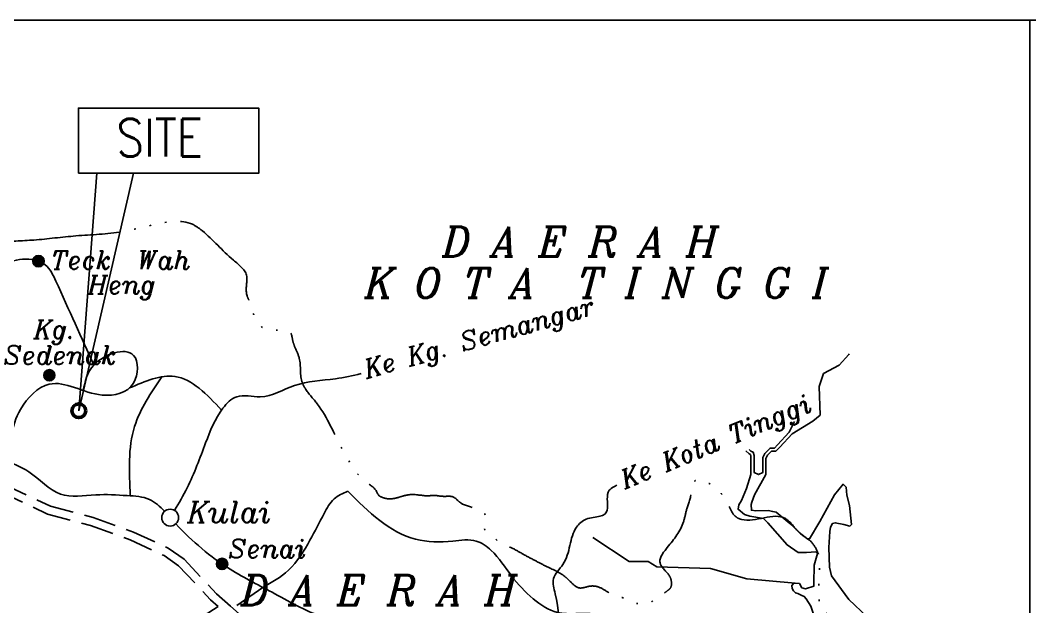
# Model space of a CAD drawing. Header units: metres. Extents: x -16650 to -16226, y -32196 to -31906.
# Drawn here: x -16380.2 to -16315.8, y -31943.9 to -31906.4 of the extents above; entities that cross this region are included whole.
import ezdxf

# ---------------------------------------------------------------- set-up
doc = ezdxf.new("R2010")
doc.units = ezdxf.units.M
doc.header["$LTSCALE"] = 6
doc.header["$MEASUREMENT"] = 0
for name, pattern in [('ACAD_ISO06W100', [36, 24, -3, 0, -3, 0, -3, 0, -3]), ('DASHDOT', [1, 0.5, -0.25, 0, -0.25]), ('HIDDEN', [0.375, 0.25, -0.125])]:
    doc.linetypes.add(name, pattern=pattern)
for name, color, linetype in [('EDIT', 1, 'Continuous'), ('Frame', 7, 'Continuous'), ('JLN', 1, 'HIDDEN'), ('PELAN KUNCI', 7, 'Continuous'), ('SEM', 5, 'DASHDOT')]:
    doc.layers.add(name, color=color, linetype=linetype)
doc.styles.get("Standard").update_dxf_attribs({"font": 'simplex.shx', "width": 0.8})
doc.styles.add('style6', font='italic.shx')

msp = doc.modelspace()

# ---------------------------------------------------------------- hatches: boundary and pattern name
at = {"layer": 'EDIT', "linetype": 'ByBlock'}
h = msp.add_hatch(color=7, dxfattribs=at)
edge = h.paths.add_edge_path()
edge.add_arc((-16379.031, -31921.786), 0.36, 0, 360)
h = msp.add_hatch(color=7, dxfattribs=at)
edge = h.paths.add_edge_path()
edge.add_arc((-16378.344, -31929.078), 0.36, 0, 360)
h = msp.add_hatch(color=7, dxfattribs=at)
edge = h.paths.add_edge_path()
edge.add_arc((-16367.322, -31941.123), 0.36, 0, 360)

# ---------------------------------------------------------------- linework, layer by layer
at = {"color": 10, "lineweight": -3}
for p, q in [((-16376.457, -31931.335), (-16372.977, -31916.174)), ((-16375.297, -31916.174), (-16376.457, -31931.335))]:
    msp.add_line(p, q, dxfattribs=at)
msp.add_lwpolyline([(-16376.481, -31916.174), (-16364.976, -31916.174), (-16364.976, -31912.012), (-16376.481, -31912.012)], close=True, dxfattribs=at)
at = {"color": 10, "lineweight": 50}
msp.add_circle((-16376.457, -31931.335), 0.441, dxfattribs=at)
at = {"layer": 'EDIT', "color": 7, "linetype": 'ByBlock'}
for centre, radius in [((-16379.031, -31921.786), 0.36), ((-16378.338, -31929.072), 0.36), ((-16370.628, -31938.159), 0.54), ((-16367.317, -31941.116), 0.36)]:
    msp.add_circle(centre, radius, dxfattribs=at)
at = {"layer": 'Frame'}
msp.add_line((-16650.097, -31906.403), (-16225.77, -31906.403), dxfattribs=at)
at = {"layer": 'Frame', "linetype": 'Continuous'}
msp.add_lwpolyline([(-16405.77, -31906.403), (-16315.77, -31906.403), (-16315.77, -31996.403), (-16405.77, -31996.403)], close=True, dxfattribs=at)
at = {"layer": 'Frame'}
msp.add_lwpolyline([(-16405.77, -31906.403), (-16315.77, -31906.403), (-16315.77, -31996.403), (-16405.77, -31996.403)], close=True, dxfattribs=at)
at = {"layer": 'JLN', "color": 7, "linetype": 'ByBlock'}
msp.add_line((-16364.712, -31942.613), (-16366.382, -31943.773), dxfattribs=at)
for points in [[(-16390.542, -31928.096), (-16388.982, -31926.136), (-16386.886, -31924.569), (-16385.189, -31924.057), (-16383.04, -31924.155), (-16381.908, -31923.276), (-16381.382, -31922.256), (-16378.601, -31922.022), (-16377.918, -31923.066), (-16375.509, -31928.425)], [(-16380.931, -31934.622), (-16380.185, -31931.253), (-16378.341, -31929.641), (-16374.962, -31930.332), (-16372.964, -31929.565), (-16372.964, -31927.8), (-16375.509, -31928.425), (-16376.171, -31930.045)], [(-16371.162, -31929.169), (-16372.893, -31932.333), (-16373.17, -31936.764)], [(-16373.225, -31929.88), (-16370.324, -31929.147), (-16367.347, -31931.289)], [(-16364.712, -31942.613), (-16363.077, -31941.516), (-16361.705, -31939.598), (-16360.8, -31937.89), (-16360.169, -31936.966), (-16359.292, -31936.473)], [(-16359.292, -31936.473), (-16354.968, -31939.533), (-16352.583, -31939.652), (-16351.093, -31939.652), (-16350.139, -31940.248), (-16348.842, -31941.881), (-16347.455, -31943.346), (-16345.92, -31944.209), (-16343.533, -31944.323), (-16341.196, -31945.082), (-16339.609, -31945.206), (-16337.798, -31945.559), (-16335.157, -31944.501)]]:
    msp.add_spline(points, degree=3, dxfattribs=at)
for points, knots in [([(-16394.522, -31925.783), (-16394.456, -31925.831), (-16394.033, -31926.095), (-16392.97, -31926.202), (-16391.276, -31927.386), (-16389.011, -31929.545), (-16386.026, -31931.677), (-16383.104, -31934.268), (-16379.831, -31934.625), (-16377.841, -31937.045), (-16375.418, -31936.616), (-16373.584, -31936.745), (-16371.935, -31936.828), (-16371.277, -31937.445), (-16370.989, -31937.757)], [7.804075, 7.804075, 7.804075, 7.804075, 8.086624, 9.522806, 11.157657, 14.86833, 19.96036, 23.436971, 27.594975, 30.329952, 32.83747, 35.072088, 36.674879, 38.046691, 38.046691, 38.046691, 38.046691]), ([(-16370.349, -31937.696), (-16370.066, -31937.223), (-16369.273, -31935.853), (-16368.437, -31933.574), (-16367.652, -31931.507), (-16366.342, -31930.164), (-16364.553, -31930.714), (-16362.636, -31929.457), (-16360.387, -31929.401), (-16358.982, -31929.097), (-16358.443, -31928.965)], [0.599262, 0.599262, 0.599262, 0.599262, 2.436036, 5.874787, 8.627146, 9.89639, 11.571971, 14.116856, 17.071632, 18.929175, 18.929175, 18.929175, 18.929175]), ([(-16351.037, -31952.447), (-16350.271, -31951.776), (-16348.753, -31950.446), (-16347.399, -31948.005), (-16345.668, -31945.774), (-16345.843, -31943.65), (-16346.366, -31941.969), (-16345.396, -31941.136), (-16345.123, -31939.955), (-16344.875, -31938.84), (-16344.07, -31938.136), (-16343.127, -31938.135), (-16342.566, -31937.742), (-16342.84, -31936.784), (-16342.585, -31936.334), (-16342.116, -31936.08)], [0, 0, 0, 0, 3.359264, 6.659082, 9.319599, 12.389448, 13.488751, 14.699945, 16.136966, 17.508933, 18.404116, 19.454259, 20.482022, 21.831874, 22.20201, 22.20201, 22.20201, 22.20201]), ([(-16370.264, -31938.557), (-16369.205, -31939.689), (-16367.267, -31941.352), (-16363.754, -31943.063), (-16361.511, -31944.418), (-16358.988, -31944.997), (-16359.271, -31947.331), (-16360.809, -31949.505), (-16361.664, -31951.635), (-16362.173, -31952.903)], [39.206931, 39.206931, 39.206931, 39.206931, 44.243437, 47.846625, 51.95983, 53.51708, 55.27148, 58.317953, 62.799757, 62.799757, 62.799757, 62.799757])]:
    msp.add_open_spline(points, degree=3, knots=knots, dxfattribs=at)
at = {"layer": 'PELAN KUNCI', "color": 7, "linetype": 'HIDDEN'}
for points in [[(-16382.113, -31935.549), (-16381.171, -31936.059), (-16378.262, -31937.425), (-16375.545, -31938.156), (-16372.968, -31939.083), (-16370.75, -31940.106), (-16369.735, -31940.817), (-16367.666, -31943.021), (-16366.78, -31943.811)], [(-16382.37, -31936.024), (-16381.415, -31936.541), (-16378.449, -31937.934), (-16375.707, -31938.672), (-16373.173, -31939.583), (-16371.02, -31940.576), (-16370.09, -31941.227), (-16368.044, -31943.408), (-16367.558, -31943.841)], [(-16367.558, -31943.841), (-16369.32, -31944.963), (-16370.379, -31945.921), (-16371.565, -31946.999), (-16371.856, -31947.987), (-16372.115, -31949.074), (-16372.166, -31950.155), (-16372.218, -31952.355), (-16371.679, -31953.922), (-16371.679, -31954.186), (-16371.579, -31956.228), (-16371.386, -31957.434), (-16371.386, -31958.172)], [(-16366.78, -31943.811), (-16366.036, -31944.474), (-16362.586, -31946.319), (-16360.747, -31947.568), (-16359.425, -31948.246), (-16356.039, -31949.292), (-16354.241, -31949.869), (-16351.258, -31951.822)]]:
    msp.add_lwpolyline(points, dxfattribs=at)
at = {"layer": 'PELAN KUNCI', "color": 7, "linetype": 'ACAD_ISO06W100', "ltscale": 0.05}
for points in [[(-16397.462, -31931.907), (-16395.719, -31929.725), (-16390.454, -31923.114), (-16389.299, -31921.634), (-16388.949, -31921.326), (-16388.413, -31921.449), (-16387.96, -31921.881), (-16387.59, -31922.19), (-16386.992, -31922.19), (-16386.086, -31922.046), (-16384.521, -31921.326), (-16383.656, -31920.935), (-16382.935, -31920.729), (-16381.617, -31920.564), (-16379.327, -31920.436), (-16376.639, -31920.173), (-16373.687, -31919.909), (-16371.578, -31919.435), (-16369.206, -31919.435), (-16368.573, -31919.857), (-16366.589, -31921.721), (-16365.736, -31922.77), (-16365.736, -31923.098), (-16365.704, -31924.048), (-16365.54, -31924.408), (-16365.408, -31924.998), (-16365.08, -31925.523), (-16365.015, -31925.719), (-16364.326, -31926.178), (-16363.67, -31926.178), (-16363.342, -31926.178), (-16362.981, -31926.309), (-16362.817, -31926.801), (-16362.685, -31927.227), (-16362.39, -31927.981), (-16362.193, -31929.554), (-16361.964, -31929.98), (-16361.242, -31930.898), (-16359.642, -31933.806), (-16359.054, -31934.812), (-16358.215, -31935.819), (-16357.459, -31936.49), (-16357.375, -31936.658), (-16356.881, -31936.931), (-16356.308, -31936.931), (-16355.849, -31936.802), (-16355.29, -31936.687), (-16354.057, -31936.759), (-16353.899, -31936.745), (-16353.139, -31936.802), (-16352.595, -31936.831), (-16352.179, -31937.146), (-16352.064, -31937.232), (-16350.507, -31938.101), (-16350.565, -31938.39), (-16350.565, -31938.737), (-16350.565, -31938.882), (-16350.305, -31939.113), (-16349.668, -31939.691), (-16348.944, -31940.038), (-16348.192, -31940.443), (-16347.381, -31940.877), (-16346.658, -31941.253), (-16345.442, -31941.918), (-16345.095, -31942.236), (-16344.545, -31942.641), (-16343.786, -31942.529), (-16343.149, -31942.647), (-16342.468, -31943.047), (-16341.682, -31943.291), (-16341.26, -31943.454), (-16340.986, -31943.61), (-16340.675, -31943.661), (-16340.511, -31943.693), (-16340.201, -31943.645), (-16339.827, -31943.479), (-16339.624, -31943.306), (-16339.248, -31943.103), (-16338.959, -31942.872), (-16338.698, -31942.641), (-16338.64, -31942.265), (-16338.698, -31942.005), (-16339.016, -31941.571), (-16339.364, -31941.05), (-16338.901, -31940.067), (-16337.868, -31938.428), (-16337.66, -31937.596), (-16337.348, -31936.505), (-16337.088, -31935.777), (-16336.672, -31935.777), (-16335.943, -31936.193), (-16335.215, -31936.921), (-16334.435, -31938.168), (-16334.175, -31938.272), (-16331.365, -31938.22), (-16330.949, -31938.584), (-16330.325, -31939.259), (-16329.805, -31939.623), (-16329.337, -31940.299), (-16329.18, -31940.767), (-16329.232, -31941.858), (-16329.232, -31942.482), (-16329.076, -31943.885), (-16328.036, -31944.717), (-16324.081, -31948.825), (-16323.62, -31950.022), (-16323.389, -31951.542), (-16323.297, -31952.97), (-16323.297, -31954.306), (-16323.297, -31955.642), (-16323.297, -31957.852), (-16323.482, -31960.386), (-16322.882, -31961.998)], [(-16403.307, -31929.201), (-16397.397, -31931.914), (-16396.047, -31932.978), (-16392.646, -31935.934), (-16387.101, -31940.353), (-16382.458, -31944.425), (-16380.981, -31946.164), (-16380.902, -31947.926), (-16381.059, -31948.984), (-16380.393, -31950.198), (-16379.413, -31951.373), (-16377.688, -31952.039), (-16377.06, -31952.156), (-16375.884, -31952.195), (-16374.826, -31952.234), (-16373.767, -31952.234), (-16373.532, -31952.234), (-16373.277, -31954.011), (-16372.999, -31955.122), (-16372.721, -31956.455), (-16372.721, -31956.899), (-16373.666, -31957.232), (-16374.833, -31957.454), (-16375.389, -31958.232), (-16375.778, -31959.065), (-16376.056, -31960.564), (-16376.279, -31961.841), (-16376.679, -31963.935), (-16376.89, -31964.916), (-16376.96, -31967.159), (-16377.17, -31970.032), (-16377.1, -31971.294), (-16376.609, -31972.766), (-16376.258, -31973.467), (-16375.908, -31973.957), (-16375.697, -31974.518)]]:
    msp.add_spline(points, degree=3, dxfattribs=at)
at = {"layer": 'SEM', "color": 7, "linetype": 'ByBlock', "ltscale": 20}
for points in [[(-16329.618, -31932.006), (-16329.149, -31931.614), (-16329.217, -31929.782), (-16328.945, -31928.968), (-16327.927, -31928.425), (-16327.316, -31927.746), (-16327.288, -31927.699)], [(-16333.677, -31933.806), (-16333.562, -31933.921), (-16333.426, -31933.988), (-16333.358, -31934.192), (-16333.358, -31934.938), (-16333.358, -31935.074), (-16333.358, -31935.278), (-16333.087, -31935.413), (-16332.815, -31935.278), (-16332.815, -31934.328), (-16332.68, -31934.056), (-16332.34, -31933.717), (-16332.068, -31933.717), (-16331.865, -31933.514), (-16331.118, -31932.699), (-16330.789, -31932.031)], [(-16332.607, -31935.406), (-16332.607, -31934.377), (-16332.508, -31934.18), (-16332.254, -31933.925), (-16331.982, -31933.925), (-16331.714, -31933.658), (-16330.944, -31932.818), (-16329.618, -31932.006)], [(-16333.885, -31933.893), (-16333.685, -31934.092), (-16333.597, -31934.136), (-16333.567, -31934.226), (-16333.567, -31935.406), (-16333.566, -31935.407)], [(-16333.566, -31935.407), (-16333.855, -31936.3), (-16334.171, -31937.058), (-16334.339, -31937.332), (-16334.381, -31937.626), (-16333.981, -31937.963), (-16333.644, -31938.069), (-16332.759, -31938.216), (-16332.485, -31938.49), (-16331.263, -31939.9), (-16330.547, -31940.384), (-16330.02, -31940.384), (-16329.431, -31940.342), (-16329.325, -31940.447), (-16329.536, -31941.184), (-16329.557, -31942.342)], [(-16332.607, -31935.406), (-16333.328, -31936.7), (-16333.517, -31937.163), (-16333.56, -31937.311), (-16333.539, -31937.69), (-16333.244, -31937.732), (-16332.464, -31937.711), (-16332.169, -31937.774), (-16331.959, -31937.816), (-16331.074, -31938.532), (-16330.315, -31939.226), (-16329.999, -31939.5), (-16329.831, -31939.521), (-16329.178, -31938.405), (-16328.23, -31936.7), (-16327.682, -31936.026), (-16327.492, -31936.216), (-16327.45, -31936.721), (-16327.282, -31937.374), (-16327.155, -31938.595), (-16327.261, -31938.7), (-16327.64, -31938.595), (-16328.188, -31938.49), (-16328.356, -31938.532), (-16328.482, -31938.763), (-16328.525, -31939.037), (-16328.588, -31940.069), (-16328.546, -31941.332), (-16328.419, -31941.879)], [(-16330.741, -31942.343), (-16333.832, -31942.068), (-16336.148, -31941.407), (-16339.567, -31941.297), (-16340.118, -31940.966), (-16341.331, -31940.966), (-16343.647, -31939.423)], [(-16328.419, -31941.879), (-16327.317, -31943.39), (-16326.158, -31944.484), (-16324.747, -31945.327), (-16324.536, -31945.474), (-16324.052, -31946.905), (-16323.125, -31948.169), (-16322.493, -31948.737), (-16322.387, -31949.326), (-16322.661, -31950.316), (-16322.682, -31950.821)], [(-16329.557, -31942.342), (-16329.55, -31942.527), (-16330.077, -31942.695), (-16330.308, -31942.632), (-16330.477, -31942.358), (-16330.835, -31942.337), (-16330.961, -31942.484), (-16330.94, -31942.674), (-16330.856, -31942.842), (-16330.73, -31942.969), (-16330.582, -31943.011), (-16330.308, -31943.137), (-16330.161, -31943.2), (-16330.035, -31943.348), (-16329.74, -31943.811), (-16329.592, -31944.253)]]:
    msp.add_lwpolyline(points, dxfattribs=at)

# ---------------------------------------------------------------- texts
at = {"color": 10, "lineweight": -3, "width": 0.85}
msp.add_text('SITE', height=2.4, dxfattribs=at).set_placement((-16374.051, -31915.105))
at = {"layer": 'PELAN KUNCI', "color": 7, "linetype": 'Continuous', "style": 'style6'}
for s, p in [('D A E R A H', (-16353.278, -31921.494)), ('K O T A  T I N G G I', (-16358.229, -31924.135)), ('D A E R A H', (-16366.133, -31943.749))]:
    msp.add_text(s, height=1.90949, dxfattribs=at).set_placement(p)
at = {"layer": 'PELAN KUNCI', "color": 7, "linetype": 'DASHDOT', "ltscale": 20, "style": 'style6'}
for s, height, p in [('Teck  Wah', 1.17, (-16378.235, -31922.299)), ('Heng', 1.17, (-16375.899, -31923.865)), ('Kg.  ', 1.17, (-16379.341, -31926.716)), (' Sedenak', 1.17, (-16382.057, -31928.372)), ('Kulai', 1.35, (-16369.552, -31938.477)), ('Senai', 1.17, (-16366.916, -31940.723))]:
    msp.add_text(s, height=height, dxfattribs=at).set_placement(p)
at = {"layer": 'PELAN KUNCI', "color": 7, "linetype": 'Continuous', "style": 'style6'}
for s, rotation, p in [('Ke Kg. Semangar', 15.69357, (-16358.097, -31929.268)), ('Ke Kota Tinggi', 22.5908, (-16341.615, -31936.326))]:
    msp.add_text(s, height=1.17, rotation=rotation, dxfattribs=at).set_placement(p)

doc.saveas('drawing.dxf')
